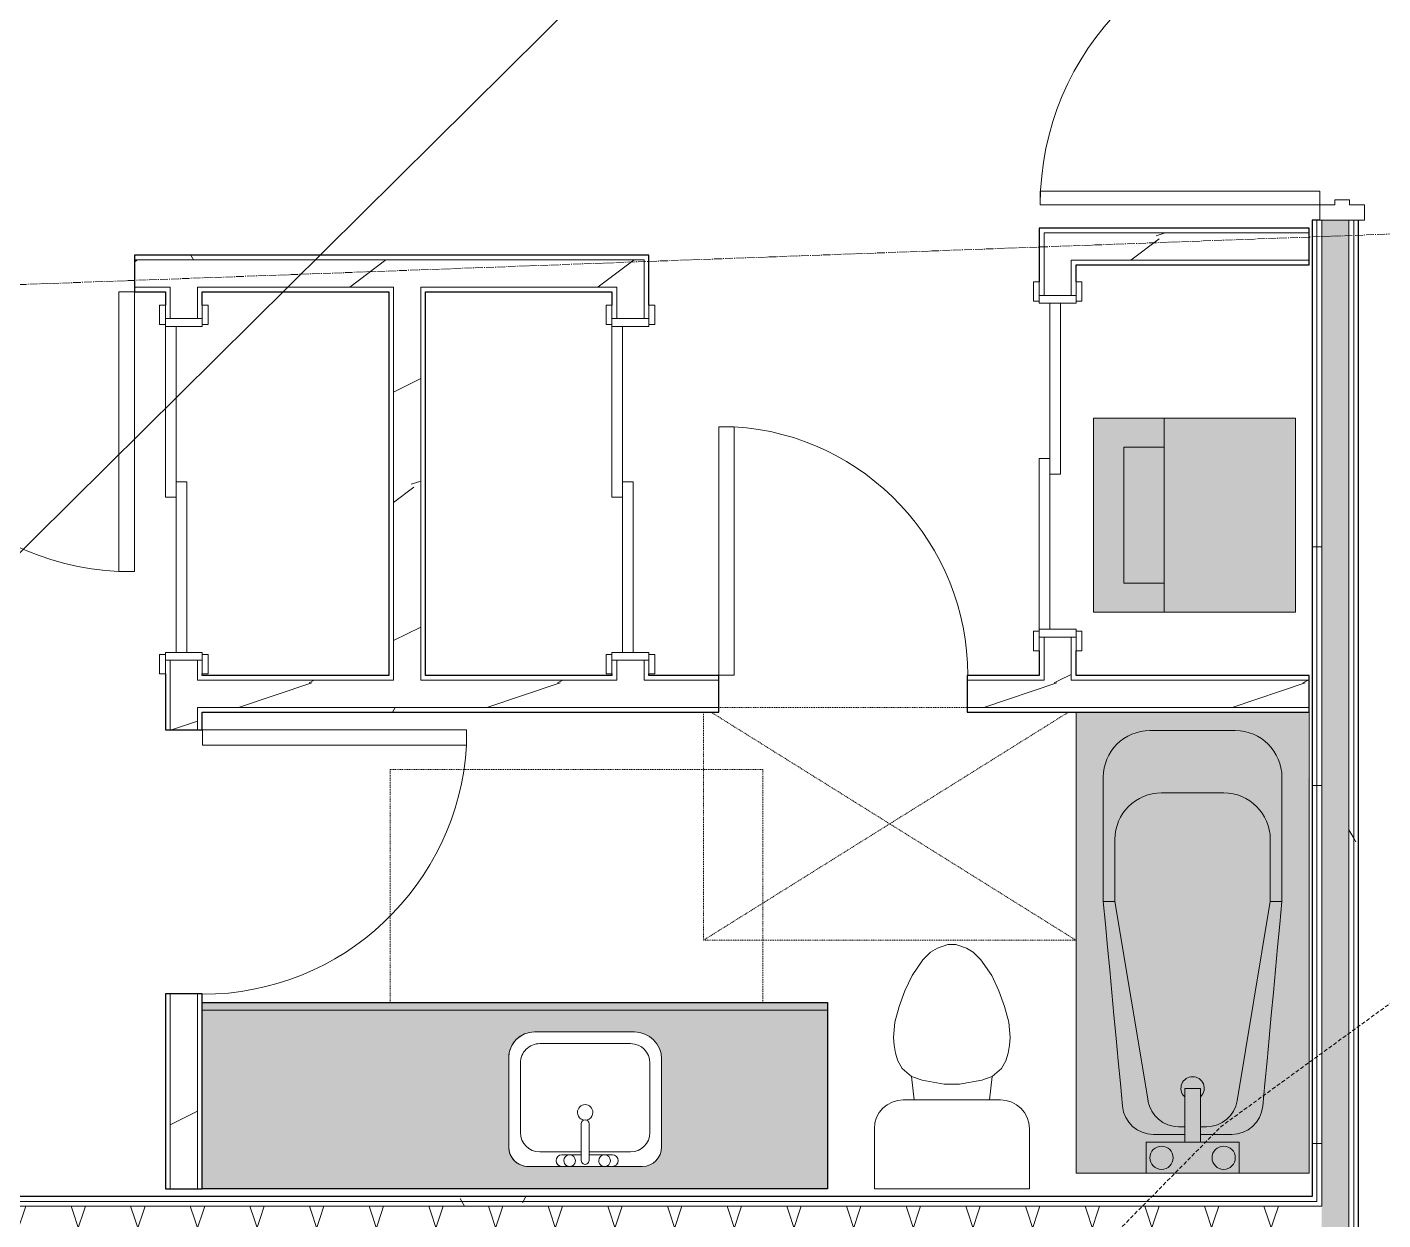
# Model space of a CAD drawing. Header units: inches. Extents: x -10205 to 13964, y -460 to 30702.
# Drawn here: x -3651.2 to -3476.6, y 10972.6 to 11126.2 of the extents above; entities that cross this region are included whole.
import ezdxf

# ---------------------------------------------------------------- set-up
doc = ezdxf.new("R2010")
doc.units = ezdxf.units.IN
doc.header["$MEASUREMENT"] = 0
for name, pattern in [('Hidden 1_8_', [0.1875, 0.125, -0.0625]), ('IMPORT-DASHED _2_', [0.75, 0.5, -0.25]), ('IMPORT-OE', [1.3, 1, -0.15, 0, -0.15])]:
    doc.linetypes.add(name, pattern=pattern)
for name, color, linetype, lineweight in [('0-1', 7, 'Continuous', 5), ('0-4', 7, 'Continuous', 9), ('00base_6150001_dwg', 147, 'Continuous', 13), ('A-DETL-HDLN-1', 7, 'Hidden 1_8_', 9), ('A-DOOR', 31, 'Continuous', 9), ('A-DOOR-3', 7, 'Continuous', 9), ('A-DOOR-4', 250, 'Continuous', 13), ('A-DOOR-6', 31, 'Continuous', 13), ('A-DOOR-FRAM', 31, 'Continuous', 13), ('A-DOOR-FRAM-2', 250, 'Continuous', 13), ('A-WALL', 113, 'Continuous', 9), ('A-WALL-5', 130, 'Continuous', 25), ('A-WALL-6', 7, 'Continuous', 9), ('A-WALL-PATT-3', 7, 'Continuous', 9), ('A-WALL-PATT-4', 8, 'Continuous', 9), ('A-WALL-PATT-5', 111, 'Continuous', 9), ('E_Survey_Traverse', 147, 'Continuous', 13), ('E_TOPO_DTM_Contours_Minor', 147, 'IMPORT-DASHED _2_', 13), ('E_UTL_Overhead', 147, 'IMPORT-OE', 13), ('I-WALL-2', 2, 'Continuous', 25), ('P-SANR-FIXT-1', 8, 'Continuous', 9), ('P-SANR-FIXT-5', 7, 'Continuous', 9), ('P-SANR-FIXT-6', 254, 'Continuous', 9), ('Q-CASE-2', 254, 'Continuous', 9), ('Q-CASE-5', 130, 'Continuous', 25), ('Q-CASE-6', 7, 'Continuous', 9)]:
    doc.layers.add(name, color=color, linetype=linetype, lineweight=lineweight)
pattern_1 = [(0, (0, 0), (61.44, 15.36), [2.534, -43.546, 2.534, -43.546, -245.76]), (0, (0, 0), (61.44, 15.36), [-92.16, 2.534, -89.626, 2.534, -43.546, -107.52]), (0, (0, 0), (61.44, 15.36), [-230.4, 2.534, -28.186, 2.534, -74.266]), (120, (23.04, 7.68), (-44.02215, 45.5286), [2.534, -43.546, 2.534, -43.546, -245.76]), (120, (23.04, 7.68), (-44.02215, 45.5286), [-92.16, 2.534, -89.626, 2.534, -43.546, -107.52]), (120, (23.04, 7.68), (-44.02215, 45.5286), [-230.4, 2.534, -28.186, 2.534, -74.266]), (240, (30.72, 38.4), (-17.41785, -60.8886), [2.534, -43.546, 2.534, -43.546, -245.76]), (240, (30.72, 38.4), (-17.41785, -60.8886), [-92.16, 2.534, -89.626, 2.534, -43.546, -107.52]), (240, (30.72, 38.4), (-17.41785, -60.8886), [-230.4, 2.534, -28.186, 2.534, -74.266])]
pattern_2 = [(216.87, (12.795, 31.987), (95.9612857, 63.9749714), [15.994, -143.942]), (206.565, (31.987, 22.391), (-31.986981, -31.986924), [35.763, -35.763]), (198.435, (31.987, 6.397), (-63.974746, -31.987128), [20.231, -80.922])]
pattern_3 = [(161.57, (0.96, 0.96), (-7.6802237, -0.0009796), [0, -54.643, 6.067, 0]), (18.43, (-0.96, 0.96), (-7.6802237, 0.0009796), [0, -54.643, 6.067, 0]), (108.43, (0.96, 0.96), (3.8382953, -19.2013653), [18.211, -42.499]), (71.57, (-0.96, 0.96), (3.8382953, 19.2013653), [18.211, -42.499])]

# ---------------------------------------------------------------- blocks, each defined once
blk = doc.blocks.new('Single-Flush - 32_ x 84_-1372863-SITE PLAN - CAD FILE')
at = {"layer": 'A-DOOR-3'}
blk.add_arc((16, -2.38), 32.07, 180, 266.4241, dxfattribs=at)
at = {"layer": 'A-DOOR-4'}
for p, q in [((14, -2.38), (14, -34.38)), ((16, -2.38), (14, -2.38)), ((16, -2.38), (16, -34.38)), ((16, -34.38), (14, -34.38))]:
    blk.add_line(p, q, dxfattribs=at)
blk = doc.blocks.new('Stacked Washer and Dryer - 26_x25_ - Private-1352637-SITE PLAN - CAD FILE')
at = {"layer": 'P-SANR-FIXT-6'}
blk.add_hatch(color=256, dxfattribs=at).paths.add_polyline_path([(0, -12.5), (26, -12.5), (26, 12.5), (0, 12.5)], flags=0)
at = {"layer": 'P-SANR-FIXT-5'}
for p, q in [((0, 12.5), (26, 12.5)), ((0, 12.5), (0, -12.5)), ((16.90625, 12.5), (16.90625, -12.5)), ((26, 12.5), (26, -12.5)), ((16.90625, 8.75), (22.09375, 8.75)), ((22.09375, 8.75), (22.09375, -8.75)), ((22.09375, -8.75), (16.90625, -8.75)), ((26, -12.5), (0, -12.5))]:
    blk.add_line(p, q, dxfattribs=at)
blk = doc.blocks.new('Single-Flush - 36_ x 84_-1372824-SITE PLAN - CAD FILE')
at = {"layer": 'A-DOOR-3'}
blk.add_arc((18, -2.38), 36.07, 180, 266.8211, dxfattribs=at)
at = {"layer": 'A-DOOR-4'}
for p, q in [((16, -2.38), (16, -38.39)), ((18, -2.38), (16, -2.38)), ((18, -2.38), (18, -38.39)), ((18, -38.39), (16, -38.39))]:
    blk.add_line(p, q, dxfattribs=at)
blk = doc.blocks.new('Single-Flush - 34_ x 84_-1372834-SITE PLAN - CAD FILE')
at = {"layer": 'A-DOOR-3'}
blk.add_arc((17, -2.38), 34.07, 180, 266.6343, dxfattribs=at)
at = {"layer": 'A-DOOR-4'}
for p, q in [((15, -2.38), (15, -36.38)), ((17, -2.38), (15, -2.38)), ((17, -2.38), (17, -36.38)), ((17, -36.38), (15, -36.38))]:
    blk.add_line(p, q, dxfattribs=at)
blk = doc.blocks.new('FOLDING_SLIDING CLOSET - 42_ x 80_-1372875-SITE PLAN - CAD FILE')
at = {"layer": 'A-DOOR-3'}
for p, q in [((-23.75, 3.25), (-21.25, 3.25)), ((-23.75, 2.5), (-23.75, 3.25)), ((-21.25, 2.5), (-23.75, 2.5)), ((-21.25, 3.25), (-21.25, 2.5)), ((21.25, 3.25), (23.75, 3.25)), ((21.25, 2.5), (21.25, 3.25)), ((23.75, 2.5), (21.25, 2.5)), ((23.75, 3.25), (23.75, 2.5)), ((-23.75, -2.25), (-21.25, -2.25)), ((-23.75, -3), (-23.75, -2.25)), ((-21.25, -3), (-23.75, -3)), ((-21.25, -2.25), (-21.25, -3)), ((21.25, -2.25), (23.75, -2.25)), ((21.25, -3), (21.25, -2.25)), ((23.75, -3), (21.25, -3)), ((23.75, -2.25), (23.75, -3))]:
    blk.add_line(p, q, dxfattribs=at)
at = {"layer": 'A-DOOR-4'}
for p, q in [((-1, 0.5), (21, 0.5)), ((-1, -0.88), (-1, 0.5)), ((21, 0.5), (21, -0.88)), ((-21, -0.88), (1, -0.88)), ((-21, -2.25), (-21, -0.88)), ((21, -0.88), (-1, -0.88)), ((1, -0.88), (1, -2.25)), ((1, -2.25), (-21, -2.25))]:
    blk.add_line(p, q, dxfattribs=at)
at = {"layer": 'A-DOOR-FRAM-2'}
for p, q in [((-22, 2.5), (-21, 2.5)), ((-22, -2.25), (-22, 2.5)), ((-21, 2.5), (-21, -2.25)), ((21, 2.5), (22, 2.5)), ((21, -2.25), (21, 2.5)), ((22, 2.5), (22, -2.25)), ((-21, -2.25), (-22, -2.25)), ((22, -2.25), (21, -2.25))]:
    blk.add_line(p, q, dxfattribs=at)
blk = doc.blocks.new('FOLDING_SLIDING CLOSET - 42_ x 80_-1372874-SITE PLAN - CAD FILE')
at = {"layer": 'A-DOOR-3'}
for p, q in [((-21.25, 3), (-23.75, 3)), ((-23.75, 3), (-23.75, 2.25)), ((-23.75, 2.25), (-21.25, 2.25)), ((-21.25, 2.25), (-21.25, 3)), ((23.75, 3), (21.25, 3)), ((21.25, 3), (21.25, 2.25)), ((21.25, 2.25), (23.75, 2.25)), ((23.75, 2.25), (23.75, 3)), ((-21.25, -2.5), (-23.75, -2.5)), ((-23.75, -2.5), (-23.75, -3.25)), ((-23.75, -3.25), (-21.25, -3.25)), ((-21.25, -3.25), (-21.25, -2.5)), ((23.75, -2.5), (21.25, -2.5)), ((21.25, -2.5), (21.25, -3.25)), ((21.25, -3.25), (23.75, -3.25)), ((23.75, -3.25), (23.75, -2.5))]:
    blk.add_line(p, q, dxfattribs=at)
at = {"layer": 'A-DOOR-4'}
for p, q in [((1, 2.25), (-21, 2.25)), ((-21, 2.25), (-21, 0.87)), ((1, 0.87), (1, 2.25)), ((-21, 0.87), (1, 0.87)), ((21, 0.87), (-1, 0.87)), ((-1, 0.87), (-1, -0.5)), ((21, -0.5), (21, 0.87)), ((-1, -0.5), (21, -0.5))]:
    blk.add_line(p, q, dxfattribs=at)
at = {"layer": 'A-DOOR-FRAM-2'}
for p, q in [((-21, 2.25), (-22, 2.25)), ((-22, 2.25), (-22, -2.5)), ((-21, -2.5), (-21, 2.25)), ((21, 2.25), (21, -2.5)), ((22, 2.25), (21, 2.25)), ((22, -2.5), (22, 2.25)), ((-22, -2.5), (-21, -2.5)), ((21, -2.5), (22, -2.5))]:
    blk.add_line(p, q, dxfattribs=at)
blk = doc.blocks.new('M_Sink Vanity-Square - 500 x 440mm-1352614-SITE PLAN - CAD FILE')
at = {"layer": 'P-SANR-FIXT-5'}
for p, q in [((7.96, 7.09), (-6.72, 7.09)), ((7.96, 7.09), (-6.72, 7.09)), ((3.62, 7.09), (-2.88, 7.09)), ((-2.88, 5.59), (0.12, 5.59)), ((0.12, 6.33), (0.12, 1.59)), ((1.12, 6.33), (1.12, 1.59)), ((1.12, 5.59), (3.62, 5.59)), ((-9.22, 4.59), (-9.22, -6.73)), ((-9.22, 4.59), (-9.22, -6.73)), ((0.12, 5.22), (-5.22, 5.22)), ((6.46, 5.22), (1.12, 5.22)), ((10.46, -6.91), (10.46, 4.59)), ((10.46, -6.91), (10.46, 4.59)), ((-7.72, 2.72), (-7.72, -6.23)), ((8.96, -6.23), (8.96, 2.72)), ((-5.72, -10.23), (7.14, -10.23)), ((-5.72, -10.23), (7.14, -10.23)), ((-5.22, -8.73), (6.46, -8.73))]:
    blk.add_line(p, q, dxfattribs=at)
for centre, radius, start, end in [((-6.72, 4.59), 2.5, 90, 180), ((-6.72, 4.59), 2.5, 90, 180), ((-2.88, 6.34), 0.75, 90, 270), ((-1.88, 6.34), 0.75, 360, 180), ((2.62, 6.34), 0.75, 360, 180), ((3.62, 6.34), 0.75, 270, 90), ((7.96, 4.59), 2.5, 0, 90), ((7.96, 4.59), 2.5, 360, 90), ((-1.88, 6.34), 0.75, 180, 0), ((0.62, 6.33), 0.5, 360, 180), ((2.62, 6.34), 0.75, 180, 360), ((-5.22, 2.72), 2.5, 90, 180), ((6.46, 2.72), 2.5, 0, 90), ((0.62, 0.13), 1, 360, 180), ((0.62, 0.13), 1, 180, 0), ((0.62, 1.59), 0.5, 180, 0), ((-5.72, -6.73), 3.5, 180, 270), ((-5.72, -6.73), 3.5, 180, 270), ((-5.22, -6.23), 2.5, 180, 270), ((6.46, -6.23), 2.5, 270, 0), ((7.14, -6.91), 3.32, 270, 360), ((7.14, -6.91), 3.32, 270, 0)]:
    blk.add_arc(centre, radius, start, end, dxfattribs=at)
blk = doc.blocks.new('Toilet-Domestic-3D - Toilet-Domestic-3D-V56-SITE PLAN - CAD FILE')
at = {"layer": 'P-SANR-FIXT-5'}
for p, q in [((-3.74, 10), (-2.74, 11)), ((-2.74, 11), (-1.87, 11.5)), ((-1.87, 11.5), (-0.5, 12)), ((-0.5, 12), (0.5, 12)), ((0.5, 12), (1.87, 11.5)), ((1.87, 11.5), (2.74, 11)), ((2.74, 11), (3.74, 10)), ((-5.13, 8), (-3.74, 10)), ((3.74, 10), (5.13, 8)), ((-6.06, 6), (-5.13, 8)), ((5.13, 8), (6.06, 6)), ((-6.79, 4), (-6.06, 6)), ((6.06, 6), (6.79, 4)), ((-7.33, 1.99), (-6.79, 4)), ((6.79, 4), (7.33, 1.99)), ((-7.5, 0), (-7.33, 1.99)), ((7.33, 1.99), (7.5, 0)), ((-7.41, -1), (-7.5, 0)), ((-7.24, -2), (-7.41, -1)), ((7.41, -1), (7.24, -2)), ((7.5, 0), (7.41, -1)), ((-6.97, -3), (-7.24, -2)), ((-6.4, -4), (-6.97, -3)), ((6.97, -3), (6.4, -4)), ((7.24, -2), (6.97, -3)), ((-5.21, -5), (-6.4, -4)), ((-3.84, -5.5), (-5.21, -5)), ((-4.86, -8.02), (-5.21, -5)), ((5.21, -5), (3.84, -5.5)), ((4.86, -8.02), (5.21, -5)), ((6.4, -4), (5.21, -5)), ((-1, -6), (-3.84, -5.5)), ((1, -6), (-1, -6)), ((3.84, -5.5), (1, -6)), ((6.25, -8.02), (-6.25, -8.02)), ((-9.98, -11.75), (-9.98, -19.48)), ((9.98, -19.48), (9.98, -11.75)), ((-9.98, -19.48), (9.98, -19.48))]:
    blk.add_line(p, q, dxfattribs=at)
for centre, start, end in [((-6.25, -11.75), 90, 180), ((6.25, -11.75), 0, 90)]:
    blk.add_arc(centre, 3.73, start, end, dxfattribs=at)
blk = doc.blocks.new('OD_CW_Base Cabinet - OD_CW_Base Cabinet-V67-SITE PLAN - CAD FILE')
at = {"layer": 'Q-CASE-2'}
blk.add_hatch(color=256, dxfattribs=at).paths.add_polyline_path([(28.86, -1), (81.26, -1), (81.26, 0), (0.74, 0), (0.74, -1), (25.36, -1)], flags=0)
h = blk.add_hatch(color=256, dxfattribs=at)
h.paths.add_polyline_path([(0.74, -24), (81.26, -24), (81.26, -1), (0.74, -1)], flags=0)
h.paths.add_polyline_path([(56.38, -21.13), (42.05, -21.04), (41.45, -20.79), (40.93, -20.39), (40.53, -19.88), (40.28, -19.27), (40.2, -18.63), (40.2, -7.12), (40.31, -6.26), (40.64, -5.46), (41.17, -4.77), (41.86, -4.25), (42.7, -3.91), (43.52, -3.8), (56.38, -3.8), (57.38, -3.96), (58.13, -4.27), (58.86, -4.83), (59.41, -5.55), (59.76, -6.4), (59.88, -7.3), (59.8, -19.27), (59.55, -19.88), (59.15, -20.39), (58.63, -20.79), (58.03, -21.04), (57.38, -21.13)], flags=0)
at = {"layer": 'Q-CASE-5'}
for p, q in [((0.74, 0), (81.26, 0)), ((81.26, 0), (81.26, -24)), ((81.26, -24), (0.74, -24))]:
    blk.add_line(p, q, dxfattribs=at)
at = {"layer": 'Q-CASE-6'}
for p, q in [((0.74, 0), (81.26, 0)), ((81.26, -1), (0.74, -1)), ((0.74, -1), (81.26, -1)), ((81.26, 0), (81.26, -1)), ((81.26, -1), (81.26, -24)), ((81.26, -24), (0.74, -24))]:
    blk.add_line(p, q, dxfattribs=at)
blk = doc.blocks.new('Bath Tub - Maestro - 60_x30_-V68-SITE PLAN - CAD FILE')
at = {"layer": 'P-SANR-FIXT-1'}
for points in [[(0, -26.5), (0, -30), (59.38, -29.91), (59.38, 0), (0, 0), (0.01, -9), (4, -9), (4, -14), (5, -14), (5.05, -9.3), (5.21, -8.67), (5.57, -7.92), (5.83, -7.51), (6.27, -7.03), (6.79, -6.62), (7.36, -6.31), (8.38, -6.02), (9.35, -5.91), (35, -3.5), (51, -3.5), (52.04, -3.59), (53.05, -3.86), (54, -4.3), (54.95, -5), (55.6, -5.64), (56.2, -6.5), (56.64, -7.45), (56.91, -8.46), (57, -9.5), (56.97, -20.74), (56.8, -22.05), (56.2, -23.5), (55.24, -24.74), (54, -25.7), (52.55, -26.3), (51, -26.5), (35, -26.5), (7.98, -23.91), (7.36, -23.69), (6.79, -23.38), (6.27, -22.97), (5.83, -22.49), (5.48, -21.94), (5.1, -20.9), (5.05, -20.7), (5, -19), (5, -16), (4, -16), (4, -21), (0, -21), (0, -25)], [(6, -13.2), (6, -14), (10.94, -14), (10.94, -16), (6, -16), (6, -16.8), (6.24, -18.17), (6.98, -19.41), (8.03, -20.28), (9.35, -20.74), (35, -25), (43, -25), (44.55, -24.8), (46, -24.2), (47.24, -23.24), (48.2, -22), (48.8, -20.5), (49, -19), (49, -11), (48.8, -9.45), (48.12, -7.9), (47.24, -6.76), (46, -5.8), (44.55, -5.2), (43, -5), (35, -5), (9.13, -9.33), (8.03, -9.72), (6.82, -10.83), (6.24, -11.83), (6.12, -12.51)], [(8.63, -5.97), (9.35, -9.26), (35, -5), (35, -3.5), (8.84, -5.95)], [(35, -3.77), (35, -5), (43, -5), (51, -3.5), (35, -3.5)], [(43, -5), (44.55, -5.2), (46.03, -5.83), (47.28, -6.81), (48.2, -8), (48.8, -9.5), (49, -11), (57, -9.5), (56.91, -8.46), (56.64, -7.45), (56.2, -6.5), (55.29, -5.34), (54.86, -4.9), (54, -4.3), (53.05, -3.86), (52.04, -3.59), (51, -3.5), (44.22, -4.77)], [(5, -9.96), (6, -13.2), (6.24, -11.83), (6.98, -10.59), (8.2, -9.66), (9.35, -9.26), (8.63, -5.97), (7.98, -6.09), (7.36, -6.31), (6.74, -6.66), (6.27, -7.03), (5.57, -7.92), (5.48, -8.06), (5.21, -8.67), (5.05, -9.3)], [(49, -19), (57, -20.5), (57, -9.5), (49, -11)], [(4, -16), (10.94, -16), (10.94, -14), (4, -14)], [(5, -20.04), (5.1, -20.9), (5.24, -21.4), (5.72, -22.32), (5.87, -22.53), (6.33, -23.02), (6.79, -23.38), (7.36, -23.69), (8, -23.92), (8.63, -24.03), (9.35, -20.74), (8.03, -20.28), (6.95, -19.38), (6.24, -18.17), (6, -16.8), (5.05, -19.87)], [(43, -25), (51, -26.5), (52.55, -26.3), (54, -25.7), (55.42, -24.51), (56.24, -23.4), (56.8, -22.05), (57, -20.5), (49, -19), (48.72, -20.74), (48.16, -22.05), (47.03, -23.4), (46, -24.2), (44.55, -24.8)], [(8.63, -24.03), (35, -26.5), (35, -25), (9.35, -20.74), (8.65, -23.91)], [(35, -26.5), (51, -26.5), (43, -25), (35, -25), (35, -26.23)]]:
    blk.add_hatch(color=256, dxfattribs=at).paths.add_polyline_path(points, flags=0)
h = blk.add_hatch(color=256, dxfattribs=at)
h.paths.add_polyline_path([(0, -20.9), (0, -21), (4, -21), (4, -9), (0, -9)], flags=0)
h.paths.add_polyline_path([(0.5, -11), (0.55, -10.61), (0.7, -10.25), (0.94, -9.94), (1.25, -9.7), (1.61, -9.55), (2, -9.5), (2.39, -9.55), (2.75, -9.7), (3.06, -9.94), (3.3, -10.25), (3.45, -10.61), (3.5, -11), (3.33, -11.67), (3.3, -11.75), (3.06, -12.06), (2.75, -12.3), (2.39, -12.45), (2, -12.5), (1.61, -12.45), (1.25, -12.3), (0.94, -12.06), (0.7, -11.75), (0.55, -11.39)], flags=0)
h.paths.add_polyline_path([(0.5, -19), (0.55, -18.61), (0.7, -18.25), (0.94, -17.94), (1.25, -17.7), (1.61, -17.55), (2, -17.5), (2.39, -17.55), (3.02, -17.91), (3.06, -17.94), (3.3, -18.25), (3.45, -18.61), (3.5, -19), (3.43, -19.44), (3.3, -19.75), (3.06, -20.06), (2.75, -20.3), (2.38, -20.45), (2, -20.5), (1.61, -20.45), (1.25, -20.3), (0.94, -20.06), (0.7, -19.75), (0.55, -19.39)], flags=0)
h = blk.add_hatch(color=256, dxfattribs=at)
h.paths.add_polyline_path([(0.5, -11), (0.55, -11.39), (0.7, -11.75), (0.94, -12.06), (1.25, -12.3), (1.61, -12.45), (2, -12.5), (2.39, -12.45), (2.75, -12.3), (3.06, -12.06), (3.33, -11.67), (3.45, -11.39), (3.5, -11), (3.45, -10.61), (3.3, -10.25), (3.06, -9.94), (2.75, -9.7), (2.39, -9.55), (2, -9.5), (1.61, -9.55), (1.25, -9.7), (0.94, -9.94), (0.7, -10.25), (0.55, -10.61)], flags=0)
h.paths.add_polyline_path([(0.5, -19), (0.55, -19.39), (0.7, -19.75), (0.94, -20.06), (1.25, -20.3), (1.61, -20.45), (2, -20.5), (2.39, -20.45), (2.75, -20.3), (3.06, -20.06), (3.43, -19.44), (3.45, -19.39), (3.5, -19), (3.45, -18.61), (3.3, -18.25), (3.02, -17.91), (2.75, -17.7), (2.39, -17.55), (2, -17.5), (1.61, -17.55), (1.25, -17.7), (0.94, -17.94), (0.7, -18.25), (0.55, -18.61)], flags=0)
h = blk.add_hatch(color=256, dxfattribs=at)
h.paths.add_polyline_path([(5, -10.39), (5.05, -14), (6, -14), (6, -13.2), (5, -9.96)], flags=0)
h.paths.add_polyline_path([(5, -20.04), (6, -16.8), (6, -16), (5, -16), (5, -19.61)], flags=0)
at = {"layer": 'P-SANR-FIXT-5'}
for p, q in [((59.38, 0), (0, 0)), ((0, 0), (0, -9)), ((35, -5), (9.35, -9.26)), ((35, -3.5), (51, -3.5)), ((35, -5), (35, -3.5)), ((43, -5), (35, -5)), ((4, -9), (0, -9)), ((0, -9), (0, -21)), ((4, -14), (4, -9)), ((5, -14), (5, -9.96)), ((57, -9.5), (57, -20.5)), ((49, -19), (49, -11)), ((6, -13.2), (6, -14)), ((4, -16), (4, -14)), ((4, -14), (10.94, -14)), ((10.94, -16), (10.94, -14)), ((4, -21), (4, -16)), ((10.94, -16), (4, -16)), ((5, -20.04), (5, -16)), ((6, -16), (6, -16.8)), ((9.35, -20.74), (35, -25)), ((0, -21), (0, -30)), ((0, -21), (4, -21)), ((35, -25), (35, -26.5)), ((35, -25), (43, -25)), ((51, -26.5), (35, -26.5)), ((0, -30), (59.38, -30))]:
    blk.add_line(p, q, dxfattribs=at)
at = {"layer": 'P-SANR-FIXT-5', "flags": 128}
for points in [[(8.63, -5.97), (11.56, -5.7), (14.49, -5.42), (17.42, -5.15), (20.35, -4.87), (23.28, -4.6), (26.21, -4.32), (29.14, -4.05), (32.07, -3.77), (35, -3.5)], [(35, -26.5), (32.07, -26.23), (29.14, -25.95), (26.21, -25.68), (23.28, -25.4), (20.35, -25.13), (17.42, -24.85), (14.49, -24.58), (11.56, -24.3), (8.63, -24.03)]]:
    blk.add_lwpolyline(points, dxfattribs=at)
at = {"layer": 'P-SANR-FIXT-5'}
for centre, radius, start, end in [((43, -11), 6, 360, 90), ((51, -9.5), 6, 0, 90), ((9, -9.96), 4, 95.3558, 180), ((2, -11), 1.5, 0, 180), ((10, -13.2), 4, 99.4223, 180), ((2, -11), 1.5, 180, 360), ((10.94, -15), 1.5, 0, 135), ((10.94, -15), 1.5, 225, 360), ((10, -16.8), 4, 180, 260.5777), ((2, -19), 1.5, 0, 180), ((2, -19), 1.5, 180, 360), ((43, -19), 6, 270, 0), ((9, -20.04), 4, 180, 264.6442), ((51, -20.5), 6, 270, 0)]:
    blk.add_arc(centre, radius, start, end, dxfattribs=at)
blk = doc.blocks.new('1750 Ox - Unit Layouts_rvt-1-SITE PLAN - CAD FILE')
at = {"layer": 'A-WALL-PATT-3'}
h = blk.add_hatch(dxfattribs=at)
h.set_pattern_fill('FP_2', color=256, style=0, pattern_type=2)
h.set_pattern_definition(pattern_1)
h.paths.add_polyline_path([(-3575.24, 11096.21), (-3571.74, 11096.21), (-3571.79, 11096.84), (-3633.37, 11096.84), (-3633.37, 11096.21), (-3575.87, 11096.21)], flags=0)
h = blk.add_hatch(dxfattribs=at)
h.set_pattern_fill('FP_2', color=256, style=0, pattern_type=2)
h.set_pattern_definition(pattern_1)
h.paths.add_polyline_path([(-3797.85, 11092.09), (-3796.22, 11092.09), (-3796.22, 11092.71), (-3822.1, 11092.71), (-3822.1, 11092.09), (-3801.36, 11092.09)], flags=0)
h.paths.add_polyline_path([(-3678.81, 11092.09), (-3673.37, 11092.09), (-3673.37, 11092.71), (-3792.72, 11092.71), (-3792.72, 11092.09), (-3728.87, 11092.09)], flags=0)
h.paths.add_polyline_path([(-3633.37, 11092.09), (-3633.37, 11092.71), (-3637.37, 11092.71), (-3637.37, 11092.09)], flags=0)
h = blk.add_hatch(dxfattribs=at)
h.set_pattern_fill('FP_2', color=256, style=0, pattern_type=2)
h.set_pattern_definition(pattern_1)
h.paths.add_polyline_path([(-3625.02, 11037.96), (-3562.12, 11037.96), (-3562.12, 11038.59), (-3628.62, 11038.59), (-3628.62, 11037.96)], flags=0)
h.paths.add_polyline_path([(-3512.6, 11037.96), (-3486.1, 11037.96), (-3486.1, 11038.59), (-3530.12, 11038.59), (-3530.12, 11037.96), (-3513.87, 11037.96)], flags=0)
at = {"layer": 'A-WALL-PATT-4'}
h = blk.add_hatch(dxfattribs=at)
h.set_pattern_fill('FP_4', color=256, style=0, pattern_type=2)
h.set_pattern_definition(pattern_2)
h.paths.add_polyline_path([(-3487.87, 11096.19), (-3486.1, 11096.19), (-3486.1, 11099.69), (-3520.22, 11099.69), (-3520.22, 11096.19), (-3494.37, 11096.19)], flags=0)
h = blk.add_hatch(dxfattribs=at)
h.set_pattern_fill('FP_4', color=256, style=0, pattern_type=2)
h.set_pattern_definition(pattern_2)
h.paths.add_polyline_path([(-3637.37, 11092.71), (-3632.74, 11092.71), (-3632.74, 11096.21), (-3637.37, 11096.16)], flags=0)
h.paths.add_polyline_path([(-3792.72, 11092.71), (-3673.37, 11092.71), (-3673.37, 11096.21), (-3822.1, 11096.21), (-3822.1, 11092.71), (-3796.22, 11092.71)], flags=0)
h = blk.add_hatch(dxfattribs=at)
h.set_pattern_fill('FP_4', color=256, style=0, pattern_type=2)
h.set_pattern_definition(pattern_2)
h.paths.add_polyline_path([(-3632.74, 11092.71), (-3575.24, 11092.73), (-3575.24, 11096.21), (-3632.74, 11096.21)], flags=0)
h = blk.add_hatch(dxfattribs=at)
h.set_pattern_fill('FP_4', color=256, style=0, pattern_type=2)
h.set_pattern_definition(pattern_2)
h.paths.add_polyline_path([(-3575.24, 11042.09), (-3571.74, 11042.09), (-3571.74, 11044.65), (-3575.24, 11044.65), (-3575.24, 11042.71)], flags=0)
h.paths.add_polyline_path([(-3574.49, 11088.65), (-3571.74, 11088.65), (-3571.74, 11096.21), (-3575.24, 11096.21), (-3575.24, 11088.65)], flags=0)
h = blk.add_hatch(dxfattribs=at)
h.set_pattern_fill('FP_4', color=256, style=0, pattern_type=2)
h.set_pattern_definition(pattern_2)
h.paths.add_polyline_path([(-3516.8, 11042.09), (-3516.72, 11042.09), (-3516.72, 11047.64), (-3520.22, 11047.64), (-3520.22, 11042.09)], flags=0)
h.paths.add_polyline_path([(-3520.22, 11091.64), (-3516.72, 11091.64), (-3516.72, 11096.19), (-3520.22, 11096.19), (-3520.22, 11095.57)], flags=0)
h = blk.add_hatch(dxfattribs=at)
h.set_pattern_fill('FP_4', color=256, style=0, pattern_type=2)
h.set_pattern_definition(pattern_2)
h.paths.add_polyline_path([(-3632.74, 10976.59), (-3629.24, 10976.59), (-3629.24, 11001.71), (-3632.74, 11001.71)], flags=0)
h.paths.add_polyline_path([(-3629.24, 11035.71), (-3629.24, 11044.65), (-3632.74, 11044.65), (-3632.74, 11035.71)], flags=0)
h.paths.add_polyline_path([(-3629.24, 11088.65), (-3629.24, 11092.71), (-3632.74, 11092.71), (-3632.74, 11088.65), (-3630.62, 11088.65)], flags=0)
h = blk.add_hatch(dxfattribs=at)
h.set_pattern_fill('FP_4', color=256, style=0, pattern_type=2)
h.set_pattern_definition(pattern_2)
h.paths.add_polyline_path([(-3603.99, 11042.09), (-3600.49, 11042.09), (-3600.49, 11092.71), (-3603.99, 11092.71), (-3603.99, 11042.71)], flags=0)
h = blk.add_hatch(dxfattribs=at)
h.set_pattern_fill('FP_4', color=256, style=0, pattern_type=2)
h.set_pattern_definition(pattern_2)
h.paths.add_polyline_path([(-3512.6, 11038.59), (-3486.1, 11038.59), (-3486.1, 11042.09), (-3530.12, 11042.09), (-3530.12, 11038.59), (-3513.87, 11038.59)], flags=0)
h.paths.add_polyline_path([(-3629.24, 11038.59), (-3562.12, 11038.59), (-3562.12, 11042.09), (-3629.24, 11042.07)], flags=0)
at = {"layer": 'A-DETL-HDLN-1'}
for p, q in [((-3564.1, 11037.96), (-3564.1, 11008.59)), ((-3564.1, 11008.59), (-3517.1, 11037.96)), ((-3516.1, 11008.59), (-3563.1, 11037.96)), ((-3530.12, 11038.59), (-3562.12, 11038.59)), ((-3604.44, 11030.59), (-3604.44, 11000.59)), ((-3556.44, 11030.59), (-3604.44, 11030.59)), ((-3556.44, 11000.59), (-3556.44, 11030.59)), ((-3564.1, 11008.59), (-3516.1, 11008.59))]:
    blk.add_line(p, q, dxfattribs=at)
at = {"layer": 'A-WALL-5'}
for p, q in [((-3486.1, 11100.32), (-3520.85, 11100.32)), ((-3520.85, 11100.32), (-3520.85, 11099.69)), ((-3486.1, 11095.57), (-3486.1, 11100.32)), ((-3520.85, 11099.69), (-3520.85, 11095.57)), ((-3633.37, 11096.84), (-3637.37, 11096.84)), ((-3637.37, 11096.84), (-3637.37, 11092.09)), ((-3575.87, 11096.84), (-3633.37, 11096.84)), ((-3571.74, 11096.84), (-3575.87, 11096.84)), ((-3571.12, 11096.84), (-3571.74, 11096.84)), ((-3571.12, 11090.4), (-3571.12, 11096.84)), ((-3520.85, 11095.57), (-3520.85, 11093.39)), ((-3516.1, 11095.57), (-3486.1, 11095.57)), ((-3516.1, 11093.39), (-3516.1, 11095.57)), ((-3637.37, 11092.09), (-3633.37, 11092.09)), ((-3633.37, 11092.09), (-3633.37, 11090.4)), ((-3628.62, 11092.09), (-3604.62, 11092.09)), ((-3628.62, 11090.4), (-3628.62, 11092.09)), ((-3604.62, 11092.09), (-3604.62, 11042.71)), ((-3599.87, 11092.09), (-3575.87, 11092.09)), ((-3599.87, 11042.71), (-3599.87, 11092.09)), ((-3575.87, 11092.09), (-3575.87, 11090.4)), ((-3520.85, 11045.89), (-3520.85, 11042.71)), ((-3516.1, 11042.71), (-3516.1, 11045.89)), ((-3633.37, 11042.9), (-3633.37, 11035.71)), ((-3628.62, 11042.71), (-3628.62, 11042.9)), ((-3604.62, 11042.71), (-3628.62, 11042.71)), ((-3575.87, 11042.71), (-3599.87, 11042.71)), ((-3575.87, 11042.9), (-3575.87, 11042.71)), ((-3571.12, 11042.71), (-3571.12, 11042.9)), ((-3562.12, 11042.71), (-3571.12, 11042.71)), ((-3562.12, 11037.96), (-3562.12, 11042.71)), ((-3520.85, 11042.71), (-3530.12, 11042.71)), ((-3530.12, 11042.71), (-3530.12, 11037.96)), ((-3486.1, 11042.71), (-3516.1, 11042.71)), ((-3486.1, 11037.96), (-3486.1, 11042.71)), ((-3628.62, 11037.96), (-3562.12, 11037.96)), ((-3628.62, 11035.71), (-3628.62, 11037.96)), ((-3530.12, 11037.96), (-3486.1, 11037.96)), ((-3633.37, 11035.71), (-3628.62, 11035.71)), ((-3633.37, 11001.71), (-3633.37, 10976.59)), ((-3628.62, 11001.71), (-3633.37, 11001.71)), ((-3628.62, 10976.59), (-3628.62, 11001.71)), ((-3633.37, 10976.59), (-3628.62, 10976.59))]:
    blk.add_line(p, q, dxfattribs=at)
at = {"layer": 'A-WALL-6'}
for p, q in [((-3520.22, 11099.69), (-3486.1, 11099.69)), ((-3520.22, 11096.19), (-3520.22, 11099.69)), ((-3633.37, 11096.21), (-3637.37, 11096.21)), ((-3632.74, 11096.21), (-3633.37, 11096.21)), ((-3575.87, 11096.21), (-3632.74, 11096.21)), ((-3575.87, 11096.21), (-3575.24, 11096.21)), ((-3575.24, 11096.21), (-3571.74, 11096.21)), ((-3571.74, 11096.21), (-3571.74, 11088.65)), ((-3520.22, 11095.57), (-3520.22, 11096.19)), ((-3520.22, 11095.57), (-3520.22, 11091.64)), ((-3516.72, 11096.19), (-3486.1, 11096.19)), ((-3516.72, 11095.57), (-3516.72, 11096.19)), ((-3516.72, 11095.57), (-3516.72, 11091.64)), ((-3633.37, 11092.71), (-3637.37, 11092.71)), ((-3632.74, 11092.71), (-3633.37, 11092.71)), ((-3632.74, 11092.09), (-3632.74, 11092.71)), ((-3632.74, 11088.65), (-3632.74, 11092.09)), ((-3603.99, 11092.71), (-3629.24, 11092.71)), ((-3629.24, 11092.09), (-3629.24, 11092.71)), ((-3629.24, 11088.65), (-3629.24, 11092.09)), ((-3603.99, 11092.71), (-3603.99, 11092.09)), ((-3603.99, 11042.71), (-3603.99, 11092.09)), ((-3575.87, 11092.71), (-3600.49, 11092.71)), ((-3600.49, 11092.71), (-3600.49, 11092.09)), ((-3600.49, 11042.71), (-3600.49, 11092.09)), ((-3575.87, 11092.71), (-3575.24, 11092.71)), ((-3575.24, 11092.71), (-3575.24, 11088.65)), ((-3520.22, 11047.64), (-3520.22, 11042.71)), ((-3516.72, 11047.64), (-3516.72, 11042.71)), ((-3632.74, 11035.71), (-3632.74, 11044.65)), ((-3629.24, 11042.09), (-3629.24, 11044.65)), ((-3575.24, 11044.65), (-3575.24, 11042.71)), ((-3571.74, 11044.65), (-3571.74, 11042.71)), ((-3603.99, 11042.09), (-3603.99, 11042.71)), ((-3600.49, 11042.09), (-3600.49, 11042.71)), ((-3575.24, 11042.09), (-3575.24, 11042.71)), ((-3571.74, 11042.09), (-3571.74, 11042.71)), ((-3520.22, 11042.09), (-3520.22, 11042.71)), ((-3516.72, 11042.09), (-3516.72, 11042.71)), ((-3628.62, 11042.09), (-3629.24, 11042.09)), ((-3628.62, 11042.09), (-3603.99, 11042.09)), ((-3600.49, 11042.09), (-3575.24, 11042.09)), ((-3571.74, 11042.09), (-3562.12, 11042.09)), ((-3530.12, 11042.09), (-3520.22, 11042.09)), ((-3516.72, 11042.09), (-3486.1, 11042.09)), ((-3628.62, 11038.59), (-3629.24, 11038.59)), ((-3629.24, 11035.71), (-3629.24, 11038.59)), ((-3628.62, 11038.59), (-3562.12, 11038.59)), ((-3530.12, 11038.59), (-3486.1, 11038.59)), ((-3632.74, 10976.59), (-3632.74, 11001.71)), ((-3629.24, 10976.59), (-3629.24, 11001.71))]:
    blk.add_line(p, q, dxfattribs=at)
at = {"layer": '0-4'}
for name, p, rotation in [('FOLDING_SLIDING CLOSET - 42_ x 80_-1372874-SITE PLAN - CAD FILE', (-3518.6, 11069.64), 90.00000000000017), ('FOLDING_SLIDING CLOSET - 42_ x 80_-1372875-SITE PLAN - CAD FILE', (-3631.12, 11066.65), 270.0000000000008), ('FOLDING_SLIDING CLOSET - 42_ x 80_-1372875-SITE PLAN - CAD FILE', (-3573.62, 11066.65), 270.0000000000002), ('Stacked Washer and Dryer - 26_x25_ - Private-1352637-SITE PLAN - CAD FILE', (-3487.87, 11063.34), 180), ('Single-Flush - 32_ x 84_-1372863-SITE PLAN - CAD FILE', (-3546.12, 11040.34), 180), ('Bath Tub - Maestro - 60_x30_-V68-SITE PLAN - CAD FILE', (-3516.1, 10978.59), 89.99999999999653), ('Single-Flush - 34_ x 84_-1372834-SITE PLAN - CAD FILE', (-3630.99, 11018.71), 90.00000000000084), ('M_Sink Vanity-Square - 500 x 440mm-1352614-SITE PLAN - CAD FILE', (-3578.7, 10986.56), 180)]:
    blk.add_blockref(name, p, dxfattribs=dict(at, rotation=rotation))
for name, p in [('Single-Flush - 36_ x 84_-1372824-SITE PLAN - CAD FILE', (-3655.37, 11094.46)), ('Toilet-Domestic-3D - Toilet-Domestic-3D-V56-SITE PLAN - CAD FILE', (-3532.1, 10996.07)), ('OD_CW_Base Cabinet - OD_CW_Base Cabinet-V67-SITE PLAN - CAD FILE', (-3629.36, 11000.59))]:
    blk.add_blockref(name, p, dxfattribs=at)
blk = doc.blocks.new('HOLLOW METAL - UNIT DOOR-1758958-SITE PLAN - CAD FILE')
at = {"layer": 'A-DOOR'}
blk.add_arc((18, -2.25), 36, 180, 270, dxfattribs=at)
at = {"layer": 'A-DOOR-6'}
for p, q in [((16.25, -2.25), (18, -2.25)), ((16.25, -38.25), (16.25, -2.25)), ((18, -2.25), (18, -38.25)), ((18, -38.25), (16.25, -38.25))]:
    blk.add_line(p, q, dxfattribs=at)
at = {"layer": 'A-DOOR-FRAM'}
for p, q in [((-20, 3.5), (-18, 3.5)), ((-20, -2.25), (-20, 3.5)), ((-18, 3.5), (-18, 1.5625)), ((18, 3.5), (20, 3.5)), ((18, 1.5625), (18, 3.5)), ((20, 3.5), (20, -2.25)), ((-18, 1.5625), (-17.375, 1.5625)), ((-17.375, 1.5625), (-17.375, -0.3125)), ((17.375, 1.5625), (18, 1.5625)), ((17.375, -0.3125), (17.375, 1.5625)), ((-18, -0.3125), (-18, -2.25)), ((-17.375, -0.3125), (-18, -0.3125)), ((18, -0.3125), (17.375, -0.3125)), ((18, -2.25), (18, -0.3125)), ((-18, -2.25), (-20, -2.25)), ((20, -2.25), (18, -2.25))]:
    blk.add_line(p, q, dxfattribs=at)
blk = doc.blocks.new('00base_6150001_dwg-1748108-SITE PLAN - CAD FILE')
at = {"layer": 'E_Survey_Traverse', "flags": 128}
blk.add_lwpolyline([(4039039.58, 3369997.09), (4041584.77, 3367512.04), (4040589.07, 3366225.92), (4039039.58, 3369997.09), (4041584.68, 3367512.13), (4040589.07, 3366226.29)], close=True, dxfattribs=at)
at = {"layer": 'E_TOPO_DTM_Contours_Minor', "flags": 128}
blk.add_lwpolyline([(4040202.31, 3366573.54), (4040162.52, 3366597.98), (4040139.42, 3366667.68), (4040125.3, 3366707.3), (4040079.5, 3366771.07), (4040096.73, 3366798.13), (4040085.62, 3366813.74), (4040061.71, 3366913.89), (4040032.93, 3366952.52), (4040027.98, 3366966.99), (4040021.95, 3366978.87), (4040023.2, 3366988.78), (4040016.3, 3367010.21), (4040015.66, 3367013.22), (4040007.13, 3367072.68), (4039997.48, 3367138.15), (4039987.5, 3367252.81), (4040009.53, 3367264.83), (4040113.4, 3367339.76), (4040059.48, 3367356.51), (4040051.11, 3367380.54), (4040028.54, 3367489.88), (4040061.9, 3367573.11), (4039953.98, 3367607.42), (4039950.52, 3367658.54), (4039928.47, 3367670.2), (4039927.67, 3367687.66), (4039916.14, 3367748.15), (4039908.36, 3367814.06), (4039903.5, 3367910.19), (4039887.3, 3367902.92), (4039875.3, 3367938.99), (4039831.76, 3368108.26), (4039828.98, 3368204.06), (4039714.54, 3368393.12), (4039716.04, 3368447.32), (4039801.06, 3368564.62), (4039762.05, 3368698.38), (4039740.01, 3368874.28), (4039650.27, 3369008.82), (4039630.08, 3369057.75), (4039614.14, 3369198.7), (4039580.31, 3369243.59), (4039368.2, 3369446.15), (4039341.32, 3369467.26), (4039163.93, 3369550.12), (4039042.08, 3369530.6), (4038940, 3369536.82), (4038769.58, 3369571.58), (4038589, 3369568.28), (4038478.9, 3369622.56), (4038412.36, 3369599.75), (4038206.81, 3369508.8), (4038181.54, 3369501.08), (4038176.71, 3369488.69), (4038186.88, 3369314.4), (4038194.62, 3369209.08), (4038246.4, 3369089.74), (4038218.19, 3368963.93), (4038185.69, 3368876.68), (4038182.96, 3368840.18), (4038182.69, 3368830.32), (4038184.85, 3368798.08), (4038239.9, 3368465.67), (4038239.29, 3368241.45), (4038252.16, 3368140.72), (4038265.2, 3368084.34), (4038291.34, 3367852.94), (4038291.56, 3367849.94), (4038331.99, 3367500.8), (4038339.93, 3367387.41), (4038393.88, 3367090.9), (4038412.18, 3367034.1), (4038493.1, 3366864.92), (4038499.91, 3366854.18), (4038503.15, 3366851.68), (4038506.39, 3366849.84), (4038653.23, 3366798.92), (4038698.36, 3366690.31), (4038728.76, 3366631.69), (4038784.81, 3366419.63), (4038790.42, 3366403.53), (4038778.25, 3366119.18), (4038773.14, 3366077.81), (4038760.7, 3365936.11), (4038794.74, 3365894.87), (4038851.34, 3365856.68), (4038850.41, 3365924.42), (4039188.64, 3365934.2), (4039202.62, 3365934.64), (4039505.09, 3365942.86), (4039518.4, 3365943.22), (4039586.17, 3365945.43), (4039702.63, 3365978.4), (4039801.12, 3366028.28), (4039865.83, 3366079.88), (4039875.53, 3366102.89), (4039916.58, 3366137.16), (4040089.32, 3366214.79), (4040122.3, 3366252.76), (4040141.27, 3366339.69), (4040141.59, 3366341.51), (4040141.54, 3366341.92), (4040142.38, 3366344.7)], close=True, dxfattribs=at)
at = {"layer": 'E_UTL_Overhead', "flags": 128}
blk.add_lwpolyline([(4039993.28, 3370574.81), (4039658.41, 3369917.78), (4039738.2, 3368428.04), (4039916.33, 3367669.88)], dxfattribs=at)

msp = doc.modelspace()

# ---------------------------------------------------------------- hatches: boundary and pattern name
at = {"layer": 'A-WALL-PATT-5'}
h = msp.add_hatch(dxfattribs=at)
h.set_pattern_fill('FP_2', color=256, style=0, pattern_type=2)
h.set_pattern_definition(pattern_1)
h.paths.add_polyline_path([(-3485.72, 10863.39), (-3485.1, 10863.39), (-3485.1, 10970.21), (-3485.72, 10970.21), (-3485.72, 10969.59)], flags=0)
h.paths.add_polyline_path([(-3485.1, 10974.96), (-3485.1, 11101.32), (-3485.72, 11101.32), (-3485.72, 10974.96)], flags=0)
h.paths.add_polyline_path([(-3485.72, 11141.32), (-3485.1, 11141.32), (-3485.1, 11258.21), (-3485.72, 11258.21), (-3485.72, 11238.04)], flags=0)
h.paths.add_polyline_path([(-3485.1, 11262.96), (-3485.1, 11379.49), (-3485.72, 11379.49), (-3485.72, 11262.96)], flags=0)
h.paths.add_polyline_path([(-3485.72, 11419.49), (-3485.1, 11419.49), (-3485.1, 11546.21), (-3485.72, 11546.21), (-3485.72, 11420.19)], flags=0)
h.paths.add_polyline_path([(-3485.1, 11550.96), (-3485.1, 11666.46), (-3485.72, 11666.46), (-3485.72, 11550.96)], flags=0)
h.paths.add_polyline_path([(-3485.1, 11669.96), (-3485.1, 11694.59), (-3485.72, 11694.59), (-3485.72, 11669.96), (-3485.21, 11669.96)], flags=0)
h.paths.add_polyline_path([(-3485.72, 11734.59), (-3485.1, 11734.59), (-3485.1, 11737.34), (-3485.72, 11737.34)], flags=0)
h = msp.add_hatch(dxfattribs=at)
h.set_pattern_fill('FP_2', color=256, style=0, pattern_type=2)
h.set_pattern_definition(pattern_1)
h.paths.add_polyline_path([(-3485.1, 10862.76), (-3484.47, 10862.76), (-3484.47, 10970.84), (-3485.1, 10970.84), (-3485.1, 10862.76)], flags=0)
h.paths.add_polyline_path([(-3485.1, 10974.34), (-3484.47, 10974.34), (-3484.47, 11101.32), (-3485.1, 11101.32), (-3485.1, 10974.96)], flags=0)
h.paths.add_polyline_path([(-3485.1, 11141.32), (-3484.47, 11141.32), (-3484.47, 11258.84), (-3485.1, 11258.84), (-3485.1, 11238.04)], flags=0)
h.paths.add_polyline_path([(-3484.47, 11262.34), (-3484.47, 11379.49), (-3485.1, 11379.49), (-3485.1, 11262.34)], flags=0)
h.paths.add_polyline_path([(-3485.1, 11419.49), (-3484.47, 11419.49), (-3484.47, 11546.84), (-3485.1, 11546.84), (-3485.1, 11419.87)], flags=0)
h.paths.add_polyline_path([(-3485.1, 11550.34), (-3484.47, 11550.34), (-3484.47, 11666.46), (-3485.1, 11666.46), (-3485.1, 11550.96)], flags=0)
h.paths.add_polyline_path([(-3484.47, 11669.96), (-3484.47, 11694.59), (-3485.1, 11694.59), (-3485.1, 11669.96), (-3484.58, 11669.96)], flags=0)
h.paths.add_polyline_path([(-3484.72, 11734.59), (-3484.47, 11734.59), (-3484.47, 11737.96), (-3485.1, 11737.96), (-3485.1, 11734.59)], flags=0)
h = msp.add_hatch(dxfattribs=at)
h.set_pattern_fill('FP_5', color=256, style=0, pattern_type=2)
h.set_pattern_definition(pattern_3)
h.paths.add_polyline_path([(-3484.47, 10862.14), (-3480.97, 10862.14), (-3480.97, 11101.32), (-3484.47, 11101.32), (-3484.47, 10862.76)], flags=0)
h.paths.add_polyline_path([(-3482.79, 11141.32), (-3480.97, 11141.32), (-3480.97, 11379.49), (-3484.47, 11379.49), (-3484.47, 11141.32)], flags=0)
h.paths.add_polyline_path([(-3484.47, 11419.49), (-3480.97, 11419.49), (-3480.97, 11694.59), (-3484.47, 11694.59), (-3484.47, 11505.84)], flags=0)
h.paths.add_polyline_path([(-3480.97, 11734.59), (-3480.97, 11738.59), (-3484.47, 11738.59), (-3484.47, 11734.59), (-3482.79, 11734.59)], flags=0)
h = msp.add_hatch(dxfattribs=at)
h.set_pattern_fill('FP_2', color=256, style=0, pattern_type=2)
h.set_pattern_definition(pattern_1)
h.paths.add_polyline_path([(-3480.35, 10858.64), (-3480.35, 11101.32), (-3480.97, 11101.32), (-3480.97, 10858.64)], flags=0)
h.paths.add_polyline_path([(-3480.91, 11141.32), (-3480.35, 11141.32), (-3480.35, 11379.49), (-3480.97, 11379.49), (-3480.97, 11141.32)], flags=0)
h.paths.add_polyline_path([(-3480.97, 11419.49), (-3480.35, 11419.49), (-3480.35, 11694.59), (-3480.97, 11694.59), (-3480.97, 11505.84)], flags=0)
h.paths.add_polyline_path([(-3480.91, 11734.59), (-3480.35, 11734.59), (-3480.35, 11737.96), (-3480.97, 11737.92), (-3480.97, 11734.59)], flags=0)
h = msp.add_hatch(dxfattribs=at)
h.set_pattern_fill('FP_2', color=256, style=0, pattern_type=2)
h.set_pattern_definition(pattern_1)
h.paths.add_polyline_path([(-3480.24, 10858.01), (-3479.72, 10858.01), (-3479.72, 11101.32), (-3480.35, 11101.32), (-3480.35, 10858.01)], flags=0)
h.paths.add_polyline_path([(-3479.72, 11141.32), (-3479.72, 11379.49), (-3480.35, 11379.49), (-3480.35, 11141.32)], flags=0)
h.paths.add_polyline_path([(-3479.72, 11419.49), (-3479.72, 11694.59), (-3480.35, 11694.59), (-3480.35, 11419.49)], flags=0)
h.paths.add_polyline_path([(-3479.72, 11734.59), (-3479.72, 11737.34), (-3480.35, 11737.29), (-3480.35, 11734.59)], flags=0)
h = msp.add_hatch(dxfattribs=at)
h.set_pattern_fill('FP_2', color=256, style=0, pattern_type=2)
h.set_pattern_definition(pattern_1)
h.paths.add_polyline_path([(-3491.1, 10974.34), (-3485.1, 10974.34), (-3485.1, 10974.96), (-3822.72, 10974.96), (-3822.72, 10974.34), (-3495.2, 10974.34)], flags=0)
h = msp.add_hatch(dxfattribs=at)
h.set_pattern_fill('FP_5', color=256, style=0, pattern_type=2)
h.set_pattern_definition(pattern_3)
h.paths.add_polyline_path([(-3508.18, 10970.84), (-3484.47, 10970.84), (-3484.47, 10974.34), (-3822.72, 10974.34), (-3822.72, 10970.84), (-3521.16, 10970.84)], flags=0)
h = msp.add_hatch(dxfattribs=at)
h.set_pattern_fill('FP_2', color=256, style=0, pattern_type=2)
h.set_pattern_definition(pattern_1)
h.paths.add_polyline_path([(-3495.2, 10974.96), (-3485.72, 10974.96), (-3485.72, 10975.59), (-3822.1, 10975.59), (-3822.1, 10974.96), (-3508.18, 10974.96)], flags=0)

# ---------------------------------------------------------------- linework, layer by layer
at = {"layer": 'A-WALL'}
for p, q in [((-3485.1, 10974.96), (-3485.1, 11101.32)), ((-3484.47, 10974.34), (-3484.47, 11101.32)), ((-3480.97, 10858.64), (-3480.97, 11101.32)), ((-3480.35, 10858.01), (-3480.35, 11101.32)), ((-3485.1, 10974.96), (-3822.72, 10974.96)), ((-3484.47, 10974.34), (-3822.72, 10974.34))]:
    msp.add_line(p, q, dxfattribs=at)
at = {"layer": 'I-WALL-2'}
for p, q in [((-3485.72, 11101.32), (-3485.72, 10975.59)), ((-3484.72, 11101.32), (-3485.72, 11101.32)), ((-3479.72, 10857.39), (-3479.72, 11101.32)), ((-3485.72, 10975.59), (-3822.1, 10975.59))]:
    msp.add_line(p, q, dxfattribs=at)

# ---------------------------------------------------------------- block references
at = {"layer": '0-1'}
msp.add_blockref('1750 Ox - Unit Layouts_rvt-1-SITE PLAN - CAD FILE', (0, 0), dxfattribs=at)
at = {"layer": '00base_6150001_dwg', "rotation": 89.04760487178136}
msp.add_blockref('00base_6150001_dwg-1748108-SITE PLAN - CAD FILE', (3298136.14, -4084040.07), dxfattribs=at)
at = {"layer": 'A-DOOR', "rotation": 269.9999999999995}
msp.add_blockref('HOLLOW METAL - UNIT DOOR-1758958-SITE PLAN - CAD FILE', (-3482.47, 11121.32), dxfattribs=at)

doc.saveas('drawing.dxf')
